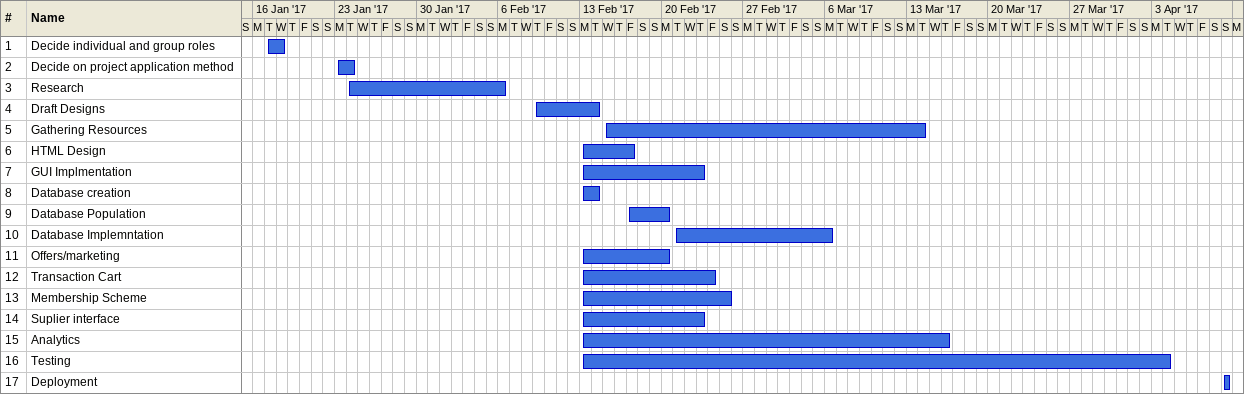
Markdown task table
| ID | Task | Start | Finish |
|---|---|---|---|
| 1 | Decide individual and group roles | 2017-01-17 | 2017-01-18 |
| 2 | Decide on project application method | 2017-01-23 | 2017-01-24 |
| 3 | Research | 2017-01-24 | 2017-02-06 |
| 4 | Draft Designs | 2017-02-09 | 2017-02-14 |
| 5 | Gathering Resources | 2017-02-15 | 2017-03-14 |
| 6 | HTML Design | 2017-02-13 | 2017-02-17 |
| 7 | GUI Implmentation | 2017-02-13 | 2017-02-23 |
| 8 | Database creation | 2017-02-13 | 2017-02-14 |
| 9 | Database Population | 2017-02-17 | 2017-02-20 |
| 10 | Database Implemntation | 2017-02-21 | 2017-03-06 |
| 11 | Offers/marketing | 2017-02-13 | 2017-02-20 |
| 12 | Transaction Cart | 2017-02-13 | 2017-02-24 |
| 13 | Membership Scheme | 2017-02-13 | 2017-02-26 |
| 14 | Suplier interface | 2017-02-13 | 2017-02-23 |
| 15 | Analytics | 2017-02-13 | 2017-03-16 |
| 16 | Testing | 2017-02-13 | 2017-04-04 |
| 17 | Deployment | 2017-04-09 | 2017-04-09 |
